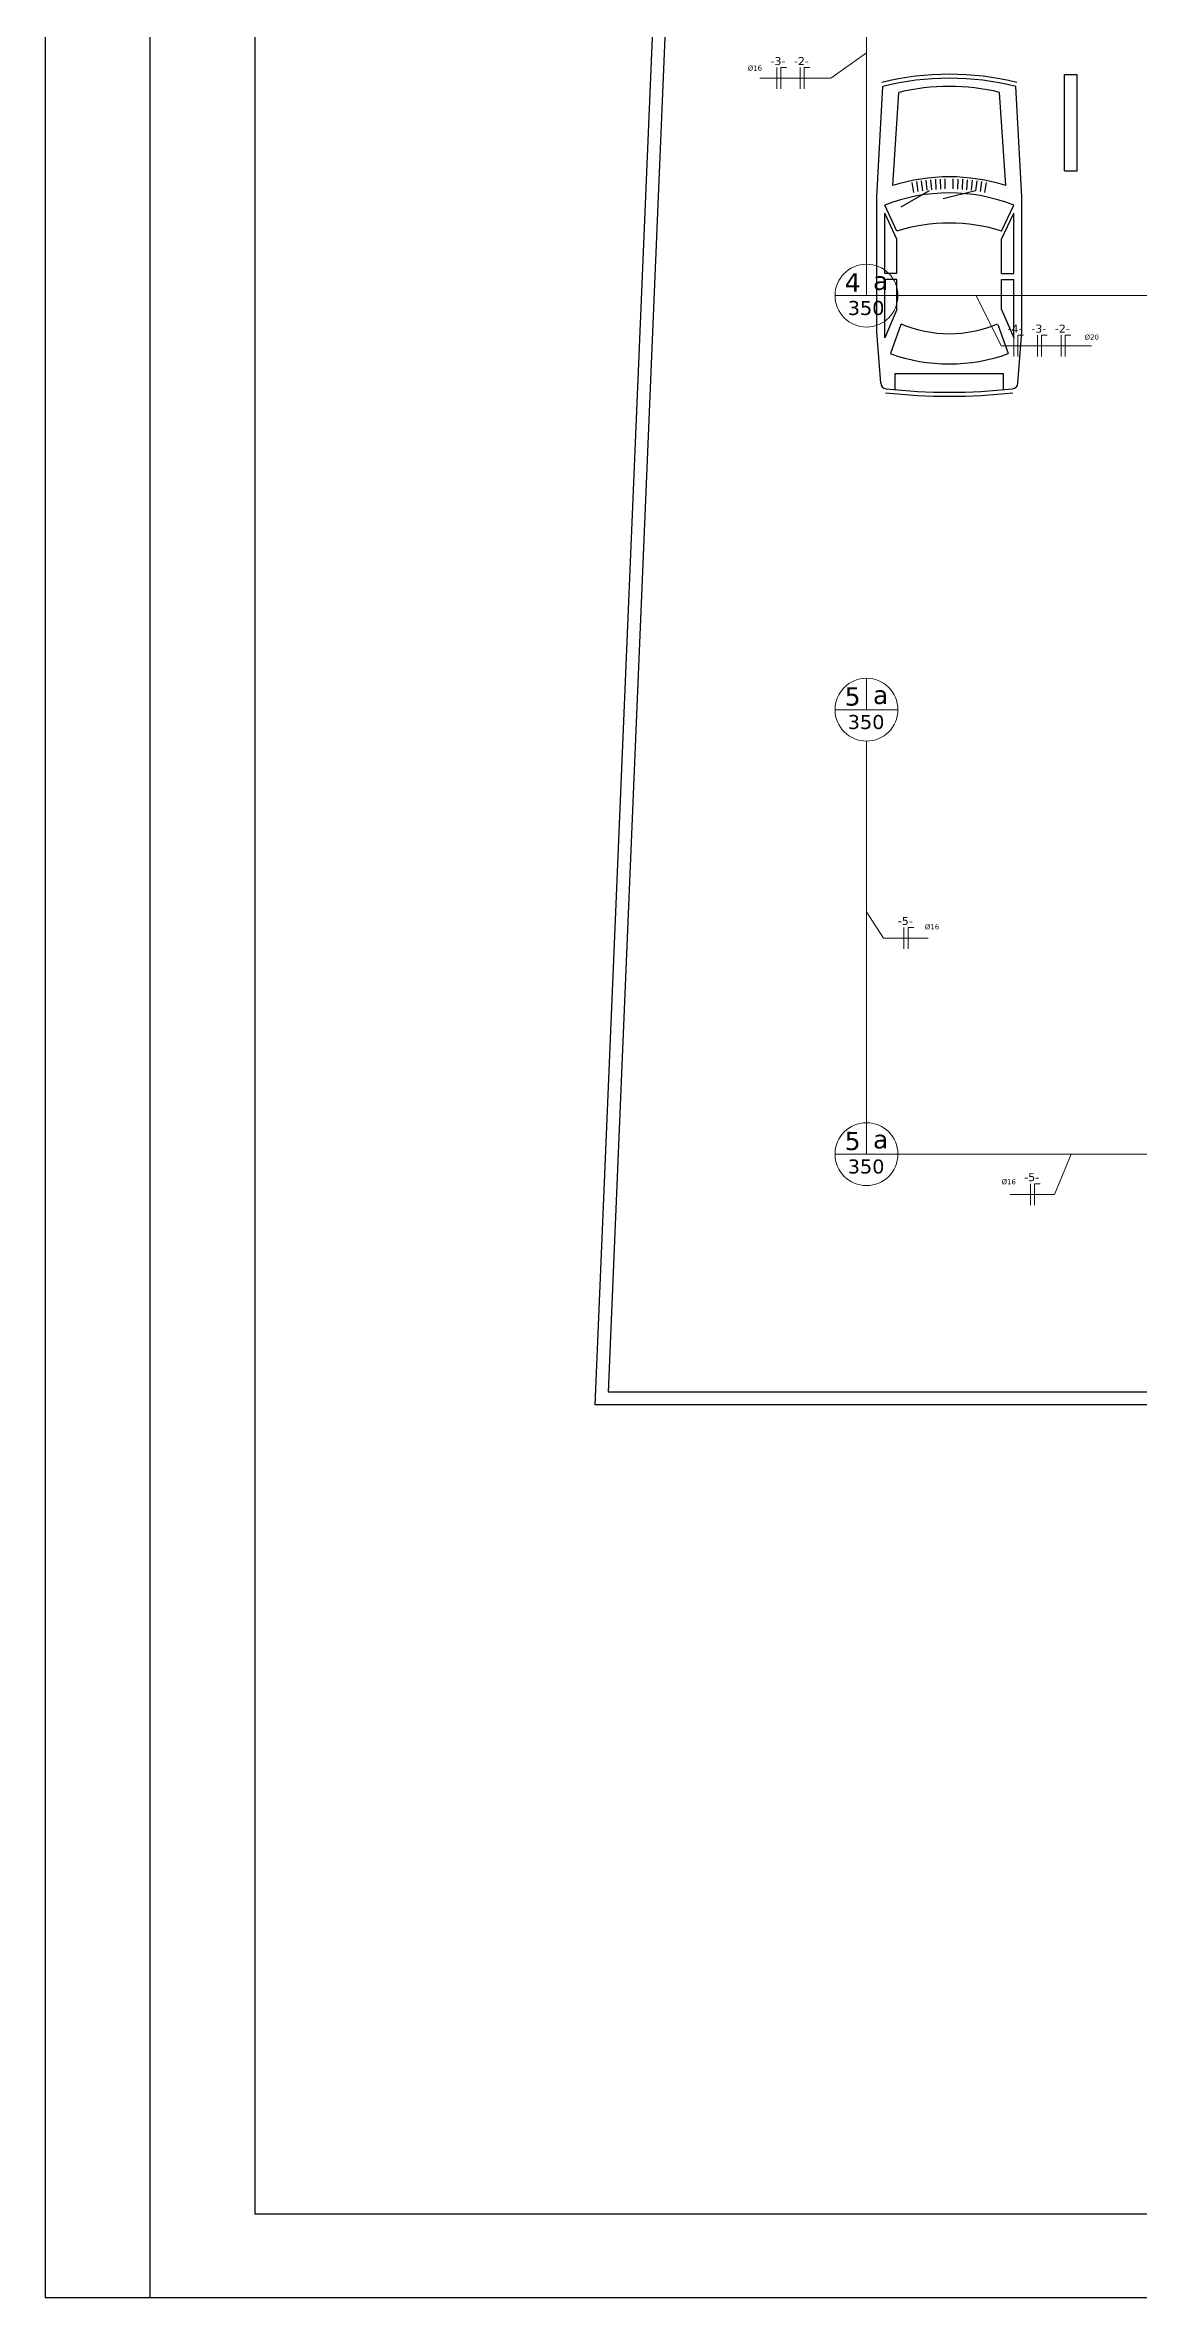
# Model space of a CAD drawing. Header units: millimetres. Extents: x 178 to 457, y 838 to 920.
# Drawn here: x 329.77 to 342.81, y 864.07 to 890.95 of the extents above; entities that cross this region are included whole.
import ezdxf

# ---------------------------------------------------------------- set-up
doc = ezdxf.new("R2010")
doc.units = ezdxf.units.MM
for name, color, linetype in [('Alvenaria', 7, 'Continuous'), ('Paredebaix', 4, 'Continuous'), ('Texto', 2, 'Continuous')]:
    doc.layers.add(name, color=color, linetype=linetype)
doc.layers.add('ELE - Eletrodutos', color=51, linetype='Continuous', lineweight=5)
doc.layers.add('ELE - Iluminação', color=1, linetype='Continuous', lineweight=5)
doc.styles.add('Potencia', font='verdana.ttf', dxfattribs={"height": 0.075})

# ---------------------------------------------------------------- blocks, each defined once
blk = doc.blocks.new('carro1')
for p, q in [((-1.711, 0.876), (-1.099, 0.922)), ((-1.171, 0.826), (-0.475, 0.826)), ((-0.835, 0.682), (-1.171, 0.826)), ((-1.099, 0.922), (0.509, 0.922)), ((-0.475, 0.682), (-0.475, 0.826)), ((-0.403, 0.682), (-0.403, 0.826)), ((-0.403, 0.826), (0.317, 0.826)), ((0.005, 0.682), (0.317, 0.826)), ((0.101, 0.682), (0.413, 0.826)), ((0.509, 0.922), (1.829, 0.85)), ((-1.603, 0.706), (-1.792, 0.706)), ((-1.603, -0.59), (-1.603, 0.706)), ((-1.012, 0.637), (-1.36, 0.761)), ((-0.835, 0.682), (-0.475, 0.682)), ((-0.403, 0.682), (0.005, 0.682)), ((0.581, 0.298), (0.389, 0.634)), ((0.647, 0.73), (1.757, 0.658)), ((0.564, 0.481), (0.682, 0.502)), ((0.573, 0.428), (0.692, 0.446)), ((0.582, 0.375), (0.701, 0.39)), ((0.589, 0.321), (0.709, 0.333)), ((0.595, 0.268), (0.715, 0.277)), ((0.581, -0.254), (0.485, 0.13)), ((0.6, 0.214), (0.72, 0.22)), ((0.603, 0.16), (0.723, 0.163)), ((0.605, 0.106), (0.725, 0.106)), ((0.605, 0.01), (0.725, 0.01)), ((0.582, -0.259), (0.701, -0.274)), ((0.589, -0.206), (0.709, -0.218)), ((0.595, -0.152), (0.715, -0.161)), ((0.6, -0.098), (0.72, -0.104)), ((0.603, -0.044), (0.723, -0.047)), ((-1.012, -0.521), (-1.36, -0.646)), ((0.564, -0.366), (0.682, -0.387)), ((0.573, -0.313), (0.692, -0.331)), ((-1.792, -0.59), (-1.603, -0.59)), ((-1.711, -0.761), (-1.099, -0.806)), ((-0.835, -0.566), (-1.171, -0.71)), ((-1.171, -0.71), (-0.475, -0.71)), ((-1.099, -0.806), (0.509, -0.806)), ((-0.835, -0.566), (-0.475, -0.566)), ((-0.475, -0.566), (-0.475, -0.71)), ((-0.403, -0.566), (0.005, -0.566)), ((-0.403, -0.566), (-0.403, -0.71)), ((-0.403, -0.71), (0.317, -0.71)), ((0.005, -0.566), (0.317, -0.71)), ((0.101, -0.566), (0.413, -0.71)), ((0.509, -0.806), (1.829, -0.734)), ((0.647, -0.615), (1.757, -0.542))]:
    blk.add_line(p, q)
for centre, radius, start, end in [((5.139, 0.058), 7.008, 173.7788, 186.2212), ((5.139, 0.058), 6.96, 173.7788, 186.2212), ((-1.708, 0.804), 0.072, 92.2026, 173.7788), ((-1.563, 0.058), 2.12, 338.7607, 21.2393), ((-1.39, 0.058), 3.315, 346.1775, 13.8225), ((-1.39, 0.058), 3.363, 346.1775, 13.8225), ((0.595, 0.058), 2.078, 160.2127, 199.7873), ((0.319, 0.058), 1.442, 156.4634, 203.5366), ((-1.879, 0.058), 2.076, 342.5077, 17.4923), ((-1.515, 0.058), 2.264, 342.7227, 17.2773), ((-0.707, 0.058), 2.536, 346.3145, 13.6855), ((-1.708, -0.689), 0.072, 186.2212, 267.7974)]:
    blk.add_arc(centre, radius, start, end)

msp = doc.modelspace()

# ---------------------------------------------------------------- linework, layer by layer
at = {"layer": 'Alvenaria'}
for p, q in [((332.268542, 905.0679574), (332.268542, 865.0679574)), ((336.3300364, 874.7255655), (337.4300364, 901.0255655)), ((336.4864413, 874.8755655), (337.5738938, 900.8755655)), ((341.9238938, 889.4505655), (341.9238938, 890.6005655)), ((341.9238938, 890.6005655), (342.0738938, 890.6005655)), ((342.0738938, 889.4505655), (342.0738938, 890.6005655)), ((341.9238938, 889.4505655), (342.0738938, 889.4505655)), ((358.2238938, 874.8755655), (336.4864413, 874.8755655)), ((358.3738938, 874.7255655), (336.3300364, 874.7255655)), ((388.168542, 865.0679574), (332.268542, 865.0679574))]:
    msp.add_line(p, q, dxfattribs=at)
at = {"layer": 'ELE - Eletrodutos'}
for p, q in [((339.5633143, 892.6106765), (339.5633143, 888.3357903)), ((338.4925939, 890.6822976), (338.4925939, 890.4276687)), ((338.5411626, 890.427628), (338.5412084, 890.6822976)), ((338.5412084, 890.6822976), (338.6084054, 890.6822855)), ((338.7725907, 890.6822816), (338.7725907, 890.4276527)), ((338.8211594, 890.427612), (338.8212051, 890.6822816)), ((338.8212051, 890.6822816), (338.8884021, 890.6822695)), ((339.1371655, 890.5549511), (339.5633143, 890.8565116)), ((338.2903472, 890.5549511), (339.1371655, 890.5549511)), ((339.9384049, 887.9606997), (343.7241305, 887.9606997)), ((340.8732757, 887.9606997), (341.1695192, 887.3619414)), ((341.3201113, 887.4892718), (341.3201113, 887.234643)), ((341.36868, 887.2346023), (341.3687257, 887.4892718)), ((341.3687257, 887.4892718), (341.4359227, 887.4892597)), ((341.6038416, 887.4892879), (341.6038416, 887.234659)), ((341.6524103, 887.2346183), (341.6524561, 887.4892879)), ((341.6524561, 887.4892879), (341.719653, 887.4892758)), ((341.8838383, 887.4892718), (341.8838383, 887.234643)), ((341.932407, 887.2346023), (341.9324528, 887.4892718)), ((341.9324528, 887.4892718), (341.9996498, 887.4892597)), ((341.1695192, 887.3619414), (342.2484132, 887.3619414)), ((339.5633143, 878.0915222), (339.5633143, 882.6450333)), ((339.7651, 880.2941593), (339.5633143, 880.6087149)), ((340.0106266, 880.4214898), (340.0106266, 880.1668609)), ((340.0591953, 880.1668202), (340.059241, 880.4214898)), ((340.059241, 880.4214898), (340.126438, 880.4214777)), ((339.7651, 880.2941593), (340.298874, 880.2941593)), ((343.7241305, 877.7164316), (339.9384049, 877.7164316)), ((341.8064703, 877.2361471), (342.0061421, 877.7164316)), ((341.2726963, 877.2361471), (341.8064703, 877.2361471)), ((341.5182228, 877.3634776), (341.5182228, 877.1088487)), ((341.5667916, 877.108808), (341.5668373, 877.3634776)), ((341.5668373, 877.3634776), (341.6340343, 877.3634655))]:
    msp.add_line(p, q, dxfattribs=at)
at = {"layer": 'ELE - Iluminação'}
for p, q in [((339.5633143, 887.9606997), (339.5633143, 888.3357903)), ((339.1882238, 887.9606997), (339.9384049, 887.9606997)), ((339.5633143, 883.0201239), (339.5633143, 883.3952144)), ((339.1882238, 883.0201239), (339.9384049, 883.0201239)), ((339.5633143, 877.7164316), (339.5633143, 878.0915222)), ((339.1882238, 877.7164316), (339.9384049, 877.7164316))]:
    msp.add_line(p, q, dxfattribs=at)
at = {"layer": 'ELE - Iluminação', "color": 1}
for centre in [(339.5633143, 887.9606997), (339.5633143, 883.0201239), (339.5633143, 877.7164316)]:
    msp.add_circle(centre, 0.3750905, dxfattribs=at)
at = {"layer": 'Paredebaix'}
for p, q in [((329.768542, 906.0679574), (329.768542, 864.0679574)), ((331.018542, 893.7679574), (331.018542, 864.0679574)), ((348.418542, 864.0679574), (329.768542, 864.0679574))]:
    msp.add_line(p, q, dxfattribs=at)

# ---------------------------------------------------------------- block references
at = {"layer": 'Texto', "rotation": 90}
msp.add_blockref('carro1', (340.6089456, 888.628897), dxfattribs=at)

# ---------------------------------------------------------------- texts
at = {"layer": 'ELE - Eletrodutos', "style": 'Potencia'}
for s, height, p in [('%%C16', 0.06025662, (338.1476784, 890.6463136)), ('-3-', 0.09550109, (338.4188029, 890.7122542)), ('-2-', 0.09550109, (338.6987996, 890.7122382)), ('-4-', 0.09550109, (341.2463202, 887.5192284)), ('-3-', 0.09550109, (341.5300506, 887.5192444)), ('-2-', 0.09550109, (341.8100473, 887.5192284)), ('%%C20', 0.06025662, (342.1648017, 887.4359454)), ('-5-', 0.09550109, (339.9368356, 880.4514464)), ('%%C16', 0.06025662, (340.260473, 880.3991781)), ('-5-', 0.09550109, (341.4444318, 877.3934342)), ('%%C16', 0.06025662, (341.1756103, 877.3571117))]:
    msp.add_text(s, height=height, rotation=359.9580266, dxfattribs=at).set_placement(p)
at = {"layer": 'ELE - Iluminação', "color": 1, "style": 'Potencia'}
for s, p in [('4', (339.3031318, 888.0103775)), ('5', (339.3031318, 883.0698016)), ('5', (339.3031318, 877.7661094))]:
    msp.add_text(s, height=0.2171178, rotation=359.52795771, dxfattribs=at).set_placement(p)
for s, height, p in [('a', 0.2171178, (339.6412471, 888.0289649)), ('350', 0.16696829, (339.3404925, 887.7298796)), ('a', 0.2171178, (339.6412471, 883.088389)), ('350', 0.16696829, (339.3404925, 882.7893037)), ('a', 0.2171178, (339.6412471, 877.7846968)), ('350', 0.16696829, (339.3404925, 877.4856115))]:
    msp.add_text(s, height=height, dxfattribs=at).set_placement(p)

doc.saveas('drawing.dxf')
